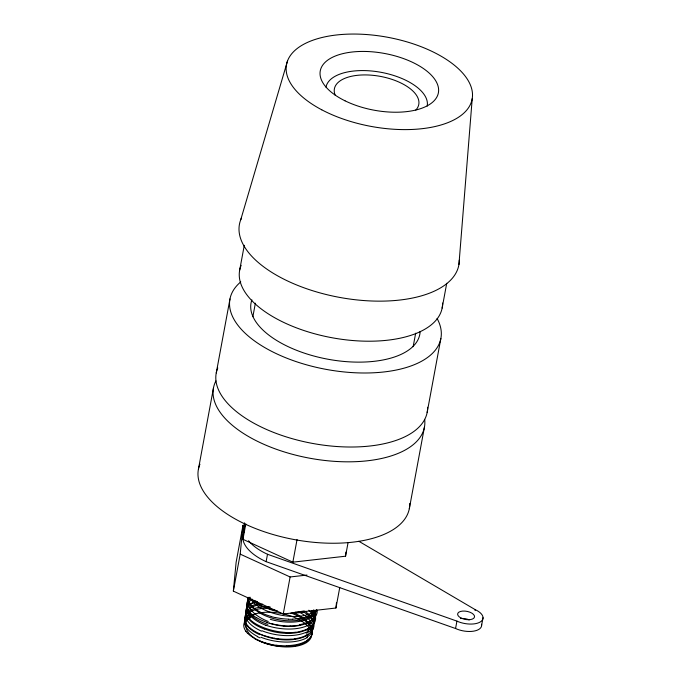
<?xml version="1.0" encoding="UTF-8"?>
<svg xmlns="http://www.w3.org/2000/svg" width="681" height="681" viewBox="0 0 681 681"><rect width="100%" height="100%" fill="white"/><g stroke="black" fill="none" stroke-linecap="round" stroke-linejoin="round"><path stroke-width="1.02" d="M458.934 264.526L472.222 98.626M339.759 587.456L335.946 608.022L283.253 613.973L233.345 591.134L236.12 562.327L242.981 525.323L245.092 525.085M233.345 591.134L240.197 554.121L242.981 525.323M348.025 542.842L345.548 556.207L292.856 562.165L242.947 539.318L244.53 522.855M335.946 608.022L336.448 602.881M345.548 556.207L345.948 552.087M198.426 469.166L213.519 387.744M216.26 372.941L229.982 298.916M239.686 270.102L244.283 245.313M252.872 316.708L255.375 303.181M242.947 539.318L245.807 523.893M481.552 624.247A17.161 8.24 10.5 0 1 473.653 631.151A17.161 8.24 10.5 0 1 455.563 628.52L266.126 561.663L267.497 554.266A51.492 24.729 10.5 0 1 248.565 540.74M283.253 613.973L290.115 576.969L306.978 575.062M292.856 562.165L297.052 539.548M306.322 642.643L306.671 640.795A34.373 16.821 12.7 0 0 291.732 613.275M307.216 637.833L307.906 634.13A34.373 17.442 9.4 0 1 306.024 635.288M309.14 627.465L308.45 631.168A34.373 17.408 9.2 0 1 306.433 632.334M309.685 624.503L310.374 620.808A34.373 17.493 9.6 0 0 312.102 619.497M311.609 614.143L310.919 617.846A34.373 17.459 9.4 0 0 312.545 616.569M312.153 611.18L312.281 610.491M413.163 346.663L415.665 333.179M442.139 308.076L446.727 283.287M409.315 508.724L424.399 427.302M427.149 412.499L440.862 338.474M455.563 628.52L456.934 621.123L267.497 554.266M475.066 610.576L475.236 609.657L358.878 541.293M481.654 625.115L483.033 617.71M253.366 637.297C246.479 633.1 241.483 621.923 250.71 617.182L249.28 616.535L249.586 615.037A1.72 1.362 60.1 0 0 247.858 615.879A1.72 1.362 60.1 0 0 248.974 618.033L247.918 618.697M240.742 219.742L287.595 60.737M310.383 637.569L311.549 635.62A34.85 17.817 10.3 0 0 312.06 629.125M248.344 600.148L247.194 601.885A35.727 16.021 10.7 0 0 246.956 607.741M316.895 610.21L315.286 612.108M247.101 607.426L248.633 605.826M308.748 628.333L311.081 626.758A35.489 18.072 9.7 0 0 315.201 620.978A34.901 17.842 10.4 0 0 315.584 618.799A35.565 18.174 10.8 0 0 313.652 611.896M307.71 634.701L305.071 636.097M299.393 631.721L295.648 632.351M295.009 638.872L291.119 639.289M292.728 619.293L288.472 619.284M275.482 617.667L271.293 616.637M270.927 623.668L266.901 622.468M260.082 637.91L257.316 636.658M259.538 640.872L254.847 638.625A34.331 16.489 10.5 0 0 304.024 643.877A34.331 16.489 10.5 0 0 297.725 618.893A34.331 16.489 10.5 0 0 249.28 616.535M240.197 554.121L290.115 576.969M263.964 606.711L260.525 605.043M253.434 637.348L254.711 638.395M250.14 628.222L248.063 626.256M247.535 633.33L245.841 631.347M312.775 610.746L313.549 611.904M247.816 609.793L246.88 607.733M307.199 641.017A34.373 17.442 9.4 0 1 259.452 640.932M250.71 617.182A1.72 1.362 60.1 0 1 248.974 618.033M247.765 618.637A34.348 15.476 11.3 0 0 243.755 625.413A34.697 15.569 10.2 0 0 245.96 631.338M255.349 638.804A34.646 15.74 9.2 0 1 247.671 633.313M258.525 640.455A34.041 15.697 8.6 0 1 255.239 638.855M269.982 644.081A34.722 16.182 8.4 0 1 258.635 640.387M276.137 645.299A34.101 16.267 8.2 0 1 269.931 644.175M286.471 645.843A34.705 16.693 8.2 0 1 276.145 645.196M305.165 641.604A34.459 16.897 8.3 0 1 286.378 645.648M310.323 637.552A34.808 17.629 9.2 0 1 305.301 641.672M310.536 625.711A34.195 17.434 11.2 0 1 312.017 629.125M305.795 620.127A34.816 17.706 11.5 0 1 310.613 625.711M303.002 618.059A34.254 17.238 12.1 0 1 305.692 620.144M292.958 612.559A34.876 17.408 12.4 0 1 303.113 618.025M245.117 621.225A34.74 16.318 12.7 0 1 270.025 606.797M248.19 626.239A35.046 15.748 10 0 1 245.024 621.208M258.976 633.483A35.089 16.012 9 0 1 250.293 628.197M264.313 635.705A34.433 16.021 8.4 0 1 258.865 633.543M274.434 638.199A35.046 16.429 8.3 0 1 264.398 635.628M278.623 638.923A34.467 16.489 8.2 0 1 274.4 638.293M291.034 639.161A35.131 16.999 8.2 0 1 278.623 638.812M304.952 636.028A35.131 17.502 8.6 0 1 294.907 638.752M307.599 634.649A35.199 17.885 9.4 0 0 312.92 629.355A34.569 17.672 10.3 0 0 313.932 626.214A35.174 17.987 10.6 0 0 313.039 620.57M304.662 611.019A34.927 17.791 11.3 0 1 313.158 620.578M255.886 602.166A34.705 15.927 12.2 0 1 257.444 601.749M248.548 605.792A35.335 16.08 11.9 0 1 255.784 602.098M247.041 607.409A35.412 15.893 10.9 0 0 245.594 613.002A34.748 15.603 10 0 0 246.548 616.033M285.322 632.436A35.191 15.842 9.8 0 1 247.143 616.033M295.545 632.24A35.497 17.289 8.2 0 1 285.382 632.632M308.638 628.274A35.531 17.783 8.7 0 1 299.274 631.61M248.276 600.131A35.693 16.182 11.7 0 1 249.884 598.539M253.741 615.82A35.693 16.106 9.6 0 1 247.927 609.793M256.431 617.71A35.106 16.029 9 0 1 253.621 615.845M267.02 622.357A35.735 16.463 8.7 0 1 256.55 617.667M283.713 625.737A35.804 16.999 8.2 0 1 271.012 623.549M290.123 626.077A35.131 17.085 8.2 0 1 283.73 625.848M299.972 625.047A35.752 17.519 8.3 0 1 290.072 625.975M317.159 610.159A35.548 17.723 8.6 0 1 299.589 624.656M248.71 602.472A35.948 16.123 10.4 0 1 247.509 597.382M262.049 612.96A35.676 16.063 9.7 0 1 248.863 602.472M271.378 616.518A36.025 16.693 8.5 0 1 261.879 613.045M288.429 619.148A36.05 17.221 8.2 0 1 275.541 617.539M304.254 617.599A36.008 17.749 8.4 0 1 292.651 619.157M307.667 616.62A35.412 17.74 8.7 0 1 304.347 617.676M315.201 612.074A36.05 18.2 9.1 0 1 307.574 616.56M260.687 604.975A36.17 16.429 9.2 0 1 253.749 600.25M275.95 610.482A36.221 16.88 8.4 0 1 264.117 606.626M277.312 610.883A35.557 16.965 8.2 0 1 275.899 610.576M303.862 610.951A35.897 17.604 8.3 0 1 295.111 612.049M298.789 611.904A34.373 17.468 9.5 0 1 306.476 637.459M306.901 637.697A34.373 16.021 8.4 0 1 261.01 637.28M248.846 609.316A34.373 16.744 12.8 0 1 262.747 604.192M261.419 631.142A34.373 15.484 11.3 0 1 248.727 609.282M306.212 632.223A34.373 16.055 8.4 0 1 262.032 630.776M308.799 610.202A34.373 17.476 9.5 0 1 307.097 630.453M250.114 604.396A34.373 17.476 9.5 0 1 255.971 600.94M303.173 611.615A34.373 15.467 11.2 0 1 306.152 633.202M249.535 607.409A34.373 15.467 11.2 0 1 259.512 603.494M306.62 635.586A34.373 17.365 9.1 0 1 260.568 634.403M259.844 634.743A34.373 15.944 8.5 0 1 248.88 612.568M248.965 612.619A34.373 15.501 11.4 0 1 270.715 608.286M265.879 625.311A34.373 15.442 11 0 1 248.522 603.826M309.532 624.477A34.373 16.123 8.3 0 1 265.939 625.226M314.256 610.423A34.373 17.485 9.5 0 1 309.14 624.239M309.804 627.746A34.373 17.425 9.3 0 1 264.628 628.98M264.475 629.074A34.373 16.08 8.4 0 1 248.488 607.001M310.791 620.987A34.373 17.442 9.4 0 1 269.157 623.132M267.871 624.409A34.373 16.174 8.3 0 1 252.2 599.144M311.217 611.112A34.373 17.136 12.4 0 1 309.37 627.542M268.212 621.481A34.373 16.948 12.6 0 1 249.255 598.012M310.519 617.667A34.373 16.25 8.2 0 1 270.289 619.318M316.393 609.776A34.373 17.51 9.7 0 1 312.162 616.407M313.558 611.734A34.373 15.518 11.5 0 1 278.367 614.602A34.373 15.518 11.5 0 1 250.004 597.152M313.771 609.887A34.373 17.468 9.5 0 1 312.094 611.155M312.868 614.645A34.373 17.434 9.3 0 1 273.285 618.518A34.373 17.434 9.3 0 1 248.854 597.263M311.668 614.168A34.373 17.527 9.8 0 0 314.733 611.436A34.373 16.914 12.7 0 0 315.439 610.499M315.465 610.448A34.373 17.051 12.5 0 1 312.332 619.599M304.569 611.674A34.373 17.442 9.3 0 1 296.056 613.045M292.949 613.181A34.373 17.442 9.3 0 1 290.838 613.181M276.341 611.291A34.373 17.442 9.3 0 1 265.624 607.614M265.675 607.588A34.373 15.978 8.5 0 1 262.994 606.379M262.194 606.737A34.373 15.859 8.6 0 1 254.004 601.102M257.631 636.514A34.373 15.527 11.5 0 1 248.905 614.773M427.6 407.255A107.283 51.518 10.5 0 1 311.924 443.305A107.283 51.518 10.5 0 1 217.775 367.978M437.083 318.461A107.283 51.518 10.5 0 1 325.85 369.323A107.283 51.518 10.5 0 1 240.768 281.9M420.134 331.392A85.823 41.218 10.5 0 1 327.578 359.159A85.823 41.218 10.5 0 1 251.902 299.878M409.766 503.48A107.283 51.518 10.5 0 1 294.09 539.531A107.283 51.518 10.5 0 1 199.942 464.204M424.672 419.351A107.283 51.518 10.5 0 1 309.821 458.228A107.283 51.518 10.5 0 1 215.911 380.909M244.266 531.818A51.492 24.729 10.5 0 1 245.066 525.187M266.126 561.663A51.492 24.729 10.5 0 1 243.696 532.585M475.236 609.657A17.161 8.24 10.5 0 1 480.343 621.915A17.161 8.24 10.5 0 1 456.934 621.123M460.484 618.578A8.581 4.12 10.5 0 1 469.286 619.923M442.573 303.045A102.993 49.458 10.5 0 1 331.519 337.648A102.993 49.458 10.5 0 1 241.142 265.343M459.283 260.219A111.573 53.578 10.5 0 1 337.444 296.993A111.573 53.578 10.5 0 1 241.5 217.954M325.969 87.142A51.492 24.729 10.5 0 1 381.317 72.365A51.492 24.729 10.5 0 1 427.191 106.134M335.197 95.229A42.912 20.609 10.5 0 1 380.228 76.357A42.912 20.609 10.5 0 1 415.802 110.075M461.182 618.101A8.581 4.12 10.5 0 0 474.521 616.969A8.581 4.12 10.5 0 0 462.552 611.095A8.581 4.12 10.5 0 0 461.182 618.101M321.764 109.811A94.412 45.338 10.5 0 0 471.575 101.384A94.412 45.338 10.5 0 0 344.629 34.297A94.412 45.338 10.5 0 0 321.764 109.811M345.02 100.814A60.081 28.849 10.5 0 0 438.368 92.905A60.081 28.849 10.5 0 0 354.588 51.773A60.081 28.849 10.5 0 0 345.02 100.814"/></g></svg>
